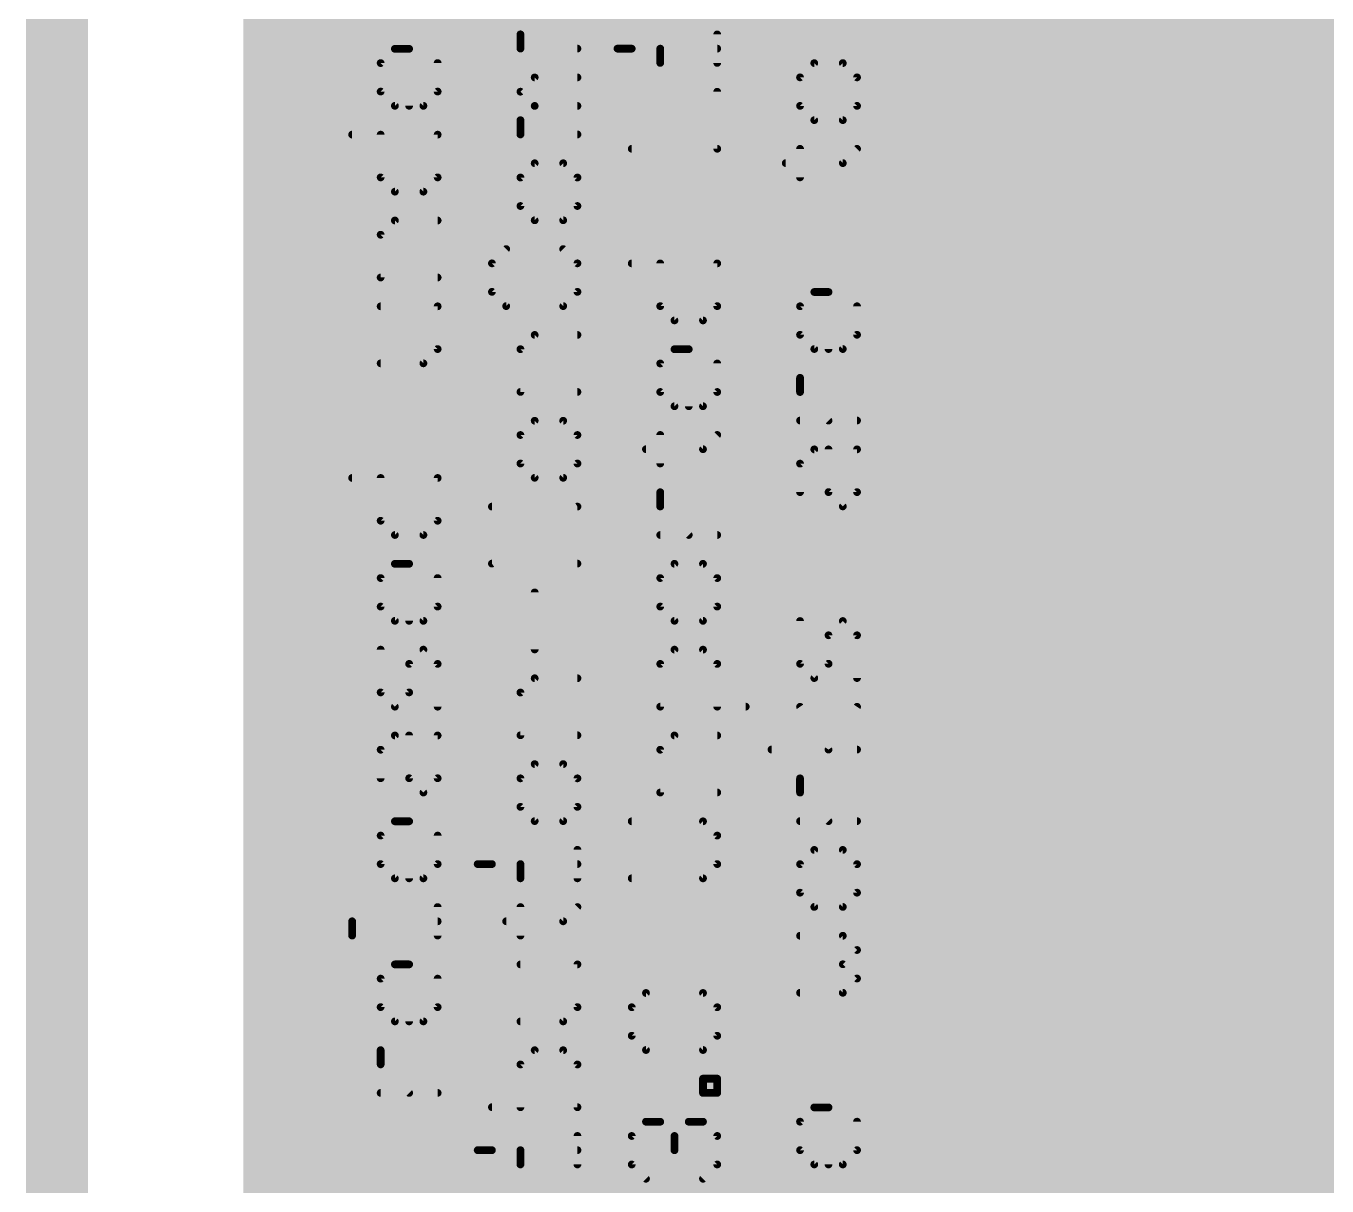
# Model space of a CAD drawing. Extents: x -0.2 to 42.2, y -0.3 to 59.1.
# Drawn here: x -0.2 to 8.31, y 41.81 to 49.39 of the extents above; entities that cross this region are included whole.
import ezdxf

# ---------------------------------------------------------------- set-up
doc = ezdxf.new("R2010")
doc.units = 0
for name, color, linetype in [('1', 22, 'CONTINUOUS'), ('16', 175, 'CONTINUOUS'), ('20', 7, 'CONTINUOUS'), ('21', 253, 'CONTINUOUS')]:
    doc.layers.add(name, color=color, linetype=linetype)

msp = doc.modelspace()

# ---------------------------------------------------------------- linework, layer by layer
at = {"layer": '1', "const_width": 0.4064}
for points in [[(1.4224, 1.4224), (1.4224, 56.5776)], [(1.4224, 49.5808), (16.4338, 49.5808)], [(1.4224, 49.1744), (16.4338, 49.1744)], [(1.4224, 48.768), (16.2283, 48.768)], [(1.4224, 48.3616), (15.8737, 48.3616)], [(1.4224, 47.9552), (15.7054, 47.9552)], [(1.4224, 47.5488), (15.6886, 47.5488)], [(1.4224, 47.1424), (15.7685, 47.1424)], [(1.4224, 46.736), (15.9743, 46.736)], [(1.4224, 46.3296), (16.4338, 46.3296)], [(1.4224, 45.9232), (16.4338, 45.9232)], [(1.4224, 45.5168), (16.0797, 45.5168)], [(1.4224, 45.1104), (15.6733, 45.1104)], [(1.4224, 44.704), (15.2669, 44.704)], [(1.4224, 44.2976), (14.8605, 44.2976)], [(1.4224, 43.8912), (14.4541, 43.8912)], [(1.4224, 43.4848), (14.0477, 43.4848)], [(1.4224, 43.0784), (13.6413, 43.0784)], [(1.4224, 42.672), (13.2349, 42.672)], [(1.4224, 42.2656), (12.8285, 42.2656)], [(1.4224, 41.8592), (12.4221, 41.8592)]]:
    msp.add_lwpolyline(points, dxfattribs=at)
at = {"layer": '1', "const_width": 0.2032}
for points in [[(1.4224, 49.6824, 1), (1.4224, 49.4792)], [(1.4224, 49.276, 1), (1.4224, 49.0728)], [(1.4224, 48.8696, 1), (1.4224, 48.6664)], [(1.4224, 48.4632, 1), (1.4224, 48.26)], [(1.4224, 48.0568, 1), (1.4224, 47.8536)], [(1.4224, 47.6504, 1), (1.4224, 47.4472)], [(1.4224, 47.244, 1), (1.4224, 47.0408)], [(1.4224, 46.8376, 1), (1.4224, 46.6344)], [(1.4224, 46.4312, 1), (1.4224, 46.228)], [(1.4224, 46.0248, 1), (1.4224, 45.8216)], [(1.4224, 45.6184, 1), (1.4224, 45.4152)], [(1.4224, 45.212, 1), (1.4224, 45.0088)], [(1.4224, 44.8056, 1), (1.4224, 44.6024)], [(1.4224, 44.3992, 1), (1.4224, 44.196)], [(1.4224, 43.9928, 1), (1.4224, 43.7896)], [(1.4224, 43.5864, 1), (1.4224, 43.3832)], [(1.4224, 43.18, 1), (1.4224, 42.9768)], [(1.4224, 42.7736, 1), (1.4224, 42.5704)], [(1.4224, 42.3672, 1), (1.4224, 42.164)], [(1.4224, 41.9608, 1), (1.4224, 41.7576)]]:
    msp.add_lwpolyline(points, format="xyb", dxfattribs=at)
at = {"layer": '16', "const_width": 0.4064}
for points in [[(1.4224, 1.4224), (1.4224, 56.5776)], [(1.4224, 49.5808), (40.5776, 49.5808)], [(1.4224, 49.1744), (40.5776, 49.1744)], [(1.4224, 48.768), (16.2283, 48.768)], [(1.4224, 48.3616), (15.8737, 48.3616)], [(1.4224, 47.9552), (15.7054, 47.9552)], [(1.4224, 47.5488), (15.6886, 47.5488)], [(1.4224, 47.1424), (15.7685, 47.1424)], [(1.4224, 46.736), (15.9743, 46.736)], [(1.4224, 46.3296), (16.4666, 46.3296)], [(1.4224, 45.9232), (40.5776, 45.9232)], [(1.4224, 45.5168), (40.5776, 45.5168)], [(1.4224, 45.1104), (40.5776, 45.1104)], [(1.4224, 44.704), (40.5776, 44.704)], [(1.4224, 44.2976), (40.5776, 44.2976)], [(1.4224, 43.8912), (40.5776, 43.8912)], [(1.4224, 43.4848), (40.5776, 43.4848)], [(1.4224, 43.0784), (40.5776, 43.0784)], [(1.4224, 42.672), (40.5776, 42.672)], [(1.4224, 42.2656), (40.5776, 42.2656)], [(1.4224, 41.8592), (40.5776, 41.8592)]]:
    msp.add_lwpolyline(points, dxfattribs=at)
at = {"layer": '16', "const_width": 0.2032}
for points in [[(1.4224, 49.6824, 1), (1.4224, 49.4792)], [(1.4224, 49.276, 1), (1.4224, 49.0728)], [(1.4224, 48.8696, 1), (1.4224, 48.6664)], [(1.4224, 48.4632, 1), (1.4224, 48.26)], [(1.4224, 48.0568, 1), (1.4224, 47.8536)], [(1.4224, 47.6504, 1), (1.4224, 47.4472)], [(1.4224, 47.244, 1), (1.4224, 47.0408)], [(1.4224, 46.8376, 1), (1.4224, 46.6344)], [(1.4224, 46.4312, 1), (1.4224, 46.228)], [(1.4224, 46.0248, 1), (1.4224, 45.8216)], [(1.4224, 45.6184, 1), (1.4224, 45.4152)], [(1.4224, 45.212, 1), (1.4224, 45.0088)], [(1.4224, 44.8056, 1), (1.4224, 44.6024)], [(1.4224, 44.3992, 1), (1.4224, 44.196)], [(1.4224, 43.9928, 1), (1.4224, 43.7896)], [(1.4224, 43.5864, 1), (1.4224, 43.3832)], [(1.4224, 43.18, 1), (1.4224, 42.9768)], [(1.4224, 42.7736, 1), (1.4224, 42.5704)], [(1.4224, 42.3672, 1), (1.4224, 42.164)], [(1.4224, 41.9608, 1), (1.4224, 41.7576)]]:
    msp.add_lwpolyline(points, format="xyb", dxfattribs=at)
at = {"layer": '20', "const_width": 0.4064}
msp.add_lwpolyline([(0, 0), (0, 58)], dxfattribs=at)
at = {"layer": '21', "const_width": 0.0508}
for points in [[(3.0308, 49.3365), (3.124, 49.4297)], [(3.0308, 49.2433), (3.0308, 49.3365)], [(4.318, 49.1497), (4.318, 49.3362)], [(2.1164, 49.1487), (2.2096, 49.2419)], [(2.2096, 49.2419), (2.3028, 49.2419)], [(2.3028, 49.2419), (2.3028, 48.8691)], [(3.4036, 49.2433), (3.0308, 49.2433)], [(3.6655, 49.243), (3.7587, 49.243)], [(3.9452, 49.1497), (3.9452, 49.243)], [(3.9452, 49.243), (4.318, 49.243)], [(2.1164, 48.9623), (2.1164, 49.1487)], [(2.4892, 49.1487), (2.4892, 48.9623)], [(4.9528, 49.1484), (4.8596, 49.0552)], [(5.1392, 49.1484), (4.9528, 49.1484)], [(5.2324, 49.0552), (5.1392, 49.1484)], [(3.0308, 48.9616), (3.124, 49.0548)], [(3.124, 49.0548), (3.4036, 49.0548)], [(4.8596, 49.0552), (4.8596, 48.8688)], [(5.2324, 48.8688), (5.2324, 49.0552)], [(2.2096, 48.8691), (2.1164, 48.9623)], [(2.4892, 48.9623), (2.396, 48.8691)], [(3.124, 48.8684), (3.0308, 48.9616)], [(4.318, 48.5884), (4.318, 48.9613)], [(2.396, 48.8691), (2.2096, 48.8691)], [(3.0308, 48.7752), (3.124, 48.8684)], [(3.124, 48.8684), (3.4036, 48.8684)], [(4.8596, 48.8688), (4.9528, 48.7755)], [(5.1392, 48.7755), (5.2324, 48.8688)], [(3.0308, 48.682), (3.0308, 48.7752)], [(4.9528, 48.7755), (5.1392, 48.7755)], [(1.9299, 48.6806), (2.4892, 48.6806)], [(2.1164, 48.401), (2.1164, 48.6806)], [(2.4892, 48.6806), (2.4892, 48.401)], [(3.4036, 48.682), (3.0308, 48.682)], [(3.7587, 48.5884), (4.318, 48.5884)], [(4.8596, 48.4013), (4.8596, 48.5878)], [(5.1392, 48.4945), (5.2324, 48.5878)], [(3.124, 48.4935), (3.0308, 48.4003)], [(3.3104, 48.4935), (3.124, 48.4935)], [(3.4036, 48.4003), (3.3104, 48.4935)], [(4.7663, 48.4945), (5.1392, 48.4945)], [(2.2096, 48.3078), (2.1164, 48.401)], [(2.4892, 48.401), (2.396, 48.3078)], [(3.0308, 48.4003), (3.0308, 48.2139)], [(3.4036, 48.2139), (3.4036, 48.4003)], [(2.396, 48.3078), (2.2096, 48.3078)], [(3.0308, 48.2139), (3.124, 48.1207)], [(3.3104, 48.1207), (3.4036, 48.2139)], [(2.1164, 48.0261), (2.2096, 48.1193)], [(2.2096, 48.1193), (2.4892, 48.1193)], [(3.124, 48.1207), (3.3104, 48.1207)], [(2.1164, 47.7465), (2.1164, 48.0261)], [(2.9375, 47.9322), (2.8443, 47.839)], [(3.4036, 47.839), (3.3104, 47.9322)], [(2.8443, 47.839), (2.8443, 47.6526)], [(3.4036, 47.6526), (3.4036, 47.839)], [(3.7587, 47.8387), (4.318, 47.8387)], [(3.9452, 47.559), (3.9452, 47.8387)], [(4.318, 47.8387), (4.318, 47.559)], [(2.4892, 47.7465), (2.1164, 47.7465)], [(2.8443, 47.6526), (2.9375, 47.5594)], [(3.3104, 47.5594), (3.4036, 47.6526)], [(4.8596, 47.5584), (4.9528, 47.6516)], [(4.9528, 47.6516), (5.046, 47.6516)], [(5.046, 47.6516), (5.046, 47.2787)], [(2.4892, 47.558), (2.1164, 47.558)], [(2.4892, 47.2784), (2.4892, 47.558)], [(2.9375, 47.5594), (3.3104, 47.5594)], [(4.0384, 47.4658), (3.9452, 47.559)], [(4.318, 47.559), (4.2248, 47.4658)], [(4.8596, 47.3719), (4.8596, 47.5584)], [(5.2324, 47.5584), (5.2324, 47.3719)], [(4.2248, 47.4658), (4.0384, 47.4658)], [(3.0308, 47.2777), (3.124, 47.3709)], [(3.124, 47.3709), (3.4036, 47.3709)], [(4.9528, 47.2787), (4.8596, 47.3719)], [(5.2324, 47.3719), (5.1392, 47.2787)], [(2.396, 47.1852), (2.4892, 47.2784)], [(3.0308, 46.9981), (3.0308, 47.2777)], [(3.9452, 47.1841), (4.0384, 47.2774)], [(4.0384, 47.2774), (4.1316, 47.2774)], [(4.1316, 47.2774), (4.1316, 46.9045)], [(5.1392, 47.2787), (4.9528, 47.2787)], [(2.1164, 47.1852), (2.396, 47.1852)], [(3.9452, 46.9977), (3.9452, 47.1841)], [(4.318, 47.1841), (4.318, 46.9977)], [(4.8596, 46.9974), (4.8596, 47.0906)], [(3.4036, 46.9981), (3.0308, 46.9981)], [(4.0384, 46.9045), (3.9452, 46.9977)], [(4.318, 46.9977), (4.2248, 46.9045)], [(5.046, 46.811), (4.8596, 46.9974)], [(4.2248, 46.9045), (4.0384, 46.9045)], [(3.124, 46.8096), (3.0308, 46.7164)], [(3.3104, 46.8096), (3.124, 46.8096)], [(3.4036, 46.7164), (3.3104, 46.8096)], [(5.2324, 46.811), (4.8596, 46.811)], [(3.0308, 46.7164), (3.0308, 46.53)], [(3.4036, 46.53), (3.4036, 46.7164)], [(3.9452, 46.5303), (3.9452, 46.7167)], [(4.2248, 46.6235), (4.318, 46.7167)], [(3.8519, 46.6235), (4.2248, 46.6235)], [(4.8596, 46.5293), (4.9528, 46.6225)], [(4.9528, 46.6225), (5.2324, 46.6225)], [(5.046, 46.3429), (5.046, 46.6225)], [(5.2324, 46.6225), (5.2324, 46.3429)], [(3.0308, 46.53), (3.124, 46.4367)], [(3.3104, 46.4367), (3.4036, 46.53)], [(4.8596, 46.3429), (4.8596, 46.5293)], [(3.124, 46.4367), (3.3104, 46.4367)], [(1.9299, 46.4354), (2.4892, 46.4354)], [(2.1164, 46.1558), (2.1164, 46.4354)], [(2.4892, 46.4354), (2.4892, 46.1558)], [(3.9452, 46.249), (3.9452, 46.3422)], [(5.1392, 46.2496), (5.046, 46.3429)], [(5.2324, 46.3429), (5.1392, 46.2496)], [(2.8443, 45.8754), (3.4036, 46.2483)], [(3.4036, 46.2483), (2.8443, 46.2483)], [(4.1316, 46.0625), (3.9452, 46.249)], [(2.2096, 46.0625), (2.1164, 46.1558)], [(2.4892, 46.1558), (2.396, 46.0625)], [(2.396, 46.0625), (2.2096, 46.0625)], [(4.318, 46.0625), (3.9452, 46.0625)], [(2.1164, 45.7809), (2.2096, 45.8741)], [(2.2096, 45.8741), (2.3028, 45.8741)], [(2.3028, 45.8741), (2.3028, 45.5012)], [(3.4036, 45.8754), (2.8443, 45.8754)], [(4.0384, 45.8741), (3.9452, 45.7809)], [(4.2248, 45.8741), (4.0384, 45.8741)], [(4.318, 45.7809), (4.2248, 45.8741)], [(2.1164, 45.5944), (2.1164, 45.7809)], [(2.4892, 45.7809), (2.4892, 45.5944)], [(3.9452, 45.7809), (3.9452, 45.5944)], [(4.318, 45.5944), (4.318, 45.7809)], [(3.124, 45.3141), (3.124, 45.687)], [(2.2096, 45.5012), (2.1164, 45.5944)], [(2.4892, 45.5944), (2.396, 45.5012)], [(3.9452, 45.5944), (4.0384, 45.5012)], [(4.2248, 45.5012), (4.318, 45.5944)], [(2.396, 45.5012), (2.2096, 45.5012)], [(4.0384, 45.5012), (4.2248, 45.5012)], [(4.8596, 45.2202), (4.8596, 45.4999)], [(5.1392, 45.4999), (5.046, 45.4067)], [(5.2324, 45.4067), (5.1392, 45.4999)], [(5.046, 45.4067), (5.046, 45.2202)], [(5.2324, 45.127), (5.2324, 45.4067)], [(2.1164, 45.0331), (2.1164, 45.3128)], [(2.396, 45.3128), (2.3028, 45.2196)], [(2.4892, 45.2196), (2.396, 45.3128)], [(3.9452, 45.2196), (4.0384, 45.3128)], [(4.0384, 45.3128), (4.2248, 45.3128)], [(4.2248, 45.3128), (4.318, 45.2196)], [(2.3028, 45.2196), (2.3028, 45.0331)], [(2.4892, 44.9399), (2.4892, 45.2196)], [(3.9452, 44.9399), (3.9452, 45.2196)], [(4.318, 45.2196), (4.318, 44.9399)], [(4.9528, 45.127), (4.8596, 45.2202)], [(5.046, 45.2202), (4.9528, 45.127)], [(3.0308, 45.0325), (3.124, 45.1257)], [(3.124, 45.1257), (3.4036, 45.1257)], [(2.2096, 44.9399), (2.1164, 45.0331)], [(2.3028, 45.0331), (2.2096, 44.9399)], [(3.0308, 44.7528), (3.0308, 45.0325)], [(4.5044, 44.9399), (3.9452, 44.9399)], [(5.046, 44.6593), (4.8596, 44.9389)], [(5.2324, 44.9389), (5.046, 44.6593)], [(2.1164, 44.6583), (2.2096, 44.7515)], [(2.2096, 44.7515), (2.4892, 44.7515)], [(2.3028, 44.4718), (2.3028, 44.7515)], [(2.4892, 44.7515), (2.4892, 44.4718)], [(3.4036, 44.7528), (3.0308, 44.7528)], [(3.9452, 44.6583), (4.0384, 44.7515)], [(4.0384, 44.7515), (4.318, 44.7515)], [(2.1164, 44.4718), (2.1164, 44.6583)], [(3.9452, 44.3786), (3.9452, 44.6583)], [(5.2324, 44.6593), (4.6731, 44.6593)], [(3.124, 44.5644), (3.0308, 44.4711)], [(3.3104, 44.5644), (3.124, 44.5644)], [(3.4036, 44.4711), (3.3104, 44.5644)], [(2.396, 44.3786), (2.3028, 44.4718)], [(2.4892, 44.4718), (2.396, 44.3786)], [(3.0308, 44.4711), (3.0308, 44.2847)], [(3.4036, 44.2847), (3.4036, 44.4711)], [(4.8596, 44.3779), (4.8596, 44.4711)], [(4.318, 44.3786), (3.9452, 44.3786)], [(5.046, 44.1915), (4.8596, 44.3779)], [(3.0308, 44.2847), (3.124, 44.1915)], [(3.3104, 44.1915), (3.4036, 44.2847)], [(2.1164, 44.0969), (2.2096, 44.1902)], [(2.2096, 44.1902), (2.3028, 44.1902)], [(2.3028, 44.1902), (2.3028, 43.8173)], [(3.124, 44.1915), (3.3104, 44.1915)], [(4.2248, 44.1902), (3.7587, 44.1902)], [(4.318, 44.0969), (4.2248, 44.1902)], [(5.2324, 44.1915), (4.8596, 44.1915)], [(2.1164, 43.9105), (2.1164, 44.0969)], [(2.4892, 44.0969), (2.4892, 43.9105)], [(4.318, 43.9105), (4.318, 44.0969)], [(3.4036, 43.8173), (3.4036, 44.0037)], [(4.9528, 44.0031), (4.8596, 43.9098)], [(5.1392, 44.0031), (4.9528, 44.0031)], [(5.2324, 43.9098), (5.1392, 44.0031)], [(2.2096, 43.8173), (2.1164, 43.9105)], [(2.4892, 43.9105), (2.396, 43.8173)], [(2.7511, 43.9105), (2.8443, 43.9105)], [(3.0308, 43.8173), (3.0308, 43.9105)], [(3.0308, 43.9105), (3.4036, 43.9105)], [(4.2248, 43.8173), (4.318, 43.9105)], [(4.8596, 43.9098), (4.8596, 43.7234)], [(5.2324, 43.7234), (5.2324, 43.9098)], [(2.396, 43.8173), (2.2096, 43.8173)], [(3.7587, 43.8173), (4.2248, 43.8173)], [(4.8596, 43.7234), (4.9528, 43.6302)], [(5.1392, 43.6302), (5.2324, 43.7234)], [(2.4892, 43.4431), (2.4892, 43.6295)], [(3.0308, 43.4431), (3.0308, 43.6295)], [(3.3104, 43.5363), (3.4036, 43.6295)], [(4.9528, 43.6302), (5.1392, 43.6302)], [(1.9299, 43.4431), (1.9299, 43.5363)], [(1.9299, 43.5363), (2.4892, 43.5363)], [(2.9375, 43.5363), (3.3104, 43.5363)], [(5.1392, 43.4417), (4.8596, 43.4417)], [(5.2324, 43.3485), (5.1392, 43.4417)], [(5.1392, 43.2553), (5.2324, 43.3485)], [(2.1164, 43.1614), (2.2096, 43.2546)], [(2.2096, 43.2546), (2.3028, 43.2546)], [(2.3028, 43.2546), (2.3028, 42.8818)], [(3.4036, 43.2546), (3.0308, 43.2546)], [(3.4036, 42.975), (3.4036, 43.2546)], [(5.2324, 43.1621), (5.1392, 43.2553)], [(2.1164, 42.975), (2.1164, 43.1614)], [(2.4892, 43.1614), (2.4892, 42.975)], [(5.1392, 43.0689), (5.2324, 43.1621)], [(3.7587, 42.9743), (3.8519, 43.0675)], [(3.8519, 43.0675), (4.2248, 43.0675)], [(4.2248, 42.6947), (3.8519, 43.0675)], [(4.2248, 43.0675), (4.318, 42.9743)], [(4.8596, 43.0689), (5.1392, 43.0689)], [(2.2096, 42.8818), (2.1164, 42.975)], [(2.4892, 42.975), (2.396, 42.8818)], [(3.3104, 42.8818), (3.4036, 42.975)], [(3.7587, 42.7879), (3.7587, 42.9743)], [(4.318, 42.9743), (4.318, 42.7879)], [(2.396, 42.8818), (2.2096, 42.8818)], [(3.0308, 42.8818), (3.3104, 42.8818)], [(3.8519, 42.6947), (3.7587, 42.7879)], [(4.318, 42.7879), (4.2248, 42.6947)], [(2.1164, 42.6005), (2.1164, 42.6937)], [(3.124, 42.6933), (3.0308, 42.6001)], [(3.3104, 42.6933), (3.124, 42.6933)], [(3.4036, 42.6001), (3.3104, 42.6933)], [(4.2248, 42.6947), (3.8519, 42.6947)], [(2.3028, 42.414), (2.1164, 42.6005)], [(3.0308, 42.6001), (3.0308, 42.3205)], [(3.4036, 42.3205), (3.4036, 42.6001)], [(4.2248, 42.414), (4.2248, 42.5072)], [(4.2248, 42.5072), (4.318, 42.5072)], [(4.318, 42.5072), (4.318, 42.414)], [(2.4892, 42.414), (2.1164, 42.414)], [(4.318, 42.414), (4.2248, 42.414)], [(2.8443, 42.3205), (3.4036, 42.3205)], [(4.8596, 42.2259), (4.9528, 42.3191)], [(4.9528, 42.3191), (5.046, 42.3191)], [(5.046, 42.3191), (5.046, 41.9463)], [(3.7587, 42.1324), (3.8519, 42.2256)], [(3.8519, 42.2256), (3.9452, 42.2256)], [(3.9452, 42.2256), (4.0384, 42.1324)], [(4.0384, 42.1324), (4.1316, 42.2256)], [(4.1316, 42.2256), (4.2248, 42.2256)], [(4.2248, 42.2256), (4.318, 42.1324)], [(4.8596, 42.0395), (4.8596, 42.2259)], [(5.2324, 42.2259), (5.2324, 42.0395)], [(3.4036, 41.9463), (3.4036, 42.1327)], [(3.7587, 41.9459), (3.7587, 42.1324)], [(4.0384, 42.1324), (4.0384, 42.0391)], [(4.318, 42.1324), (4.318, 41.9459)], [(2.7511, 42.0395), (2.8443, 42.0395)], [(3.0308, 41.9463), (3.0308, 42.0395)], [(3.0308, 42.0395), (3.4036, 42.0395)], [(4.9528, 41.9463), (4.8596, 42.0395)], [(5.2324, 42.0395), (5.1392, 41.9463)], [(3.8519, 41.8527), (3.7587, 41.9459)], [(4.318, 41.9459), (4.2248, 41.8527)], [(5.1392, 41.9463), (4.9528, 41.9463)]]:
    msp.add_lwpolyline(points, dxfattribs=at)
at = {"layer": '21', "const_width": 0.0254}
for points in [[(3.0435, 49.3365, 1), (3.0181, 49.3365)], [(3.0218, 49.3455, 1), (3.0397, 49.3275)], [(4.3307, 49.3362, 1), (4.3053, 49.3362)], [(2.2096, 49.2546, 1), (2.2096, 49.2292)], [(2.2185, 49.233, 1), (2.2006, 49.2509)], [(2.3155, 49.2419, 1), (2.2901, 49.2419)], [(2.3028, 49.2292, 1), (2.3028, 49.2546)], [(3.0308, 49.256, 1), (3.0308, 49.2306)], [(3.0181, 49.2433, 1), (3.0435, 49.2433)], [(3.4036, 49.2306, 1), (3.4036, 49.256)], [(3.6655, 49.2557, 1), (3.6655, 49.2303)], [(3.7587, 49.2303, 1), (3.7587, 49.2557)], [(3.9579, 49.243, 1), (3.9325, 49.243)], [(3.9452, 49.2557, 1), (3.9452, 49.2303)], [(4.318, 49.2303, 1), (4.318, 49.2557)], [(2.1291, 49.1487, 1), (2.1037, 49.1487)], [(2.1074, 49.1577, 1), (2.1253, 49.1397)], [(2.5019, 49.1487, 1), (2.4765, 49.1487)], [(3.9325, 49.1497, 1), (3.9579, 49.1497)], [(4.3053, 49.1497, 1), (4.3307, 49.1497)], [(4.9528, 49.1611, 1), (4.9528, 49.1357)], [(4.9617, 49.1394, 1), (4.9438, 49.1574)], [(5.1482, 49.1574, 1), (5.1302, 49.1394)], [(5.1392, 49.1357, 1), (5.1392, 49.1611)], [(3.124, 49.0675, 1), (3.124, 49.0421)], [(3.1329, 49.0459, 1), (3.115, 49.0638)], [(3.4036, 49.0421, 1), (3.4036, 49.0675)], [(4.8723, 49.0552, 1), (4.8469, 49.0552)], [(4.8506, 49.0642, 1), (4.8685, 49.0462)], [(5.2451, 49.0552, 1), (5.2197, 49.0552)], [(5.2234, 49.0462, 1), (5.2414, 49.0642)], [(2.1253, 48.9713, 1), (2.1074, 48.9533)], [(2.1037, 48.9623, 1), (2.1291, 48.9623)], [(2.4765, 48.9623, 1), (2.5019, 48.9623)], [(2.4982, 48.9533, 1), (2.4802, 48.9713)], [(3.0397, 48.9706, 1), (3.0218, 48.9526)], [(3.0218, 48.9706, 1), (3.0397, 48.9526)], [(4.3307, 48.9613, 1), (4.3053, 48.9613)], [(2.2096, 48.8818, 1), (2.2096, 48.8564)], [(2.2006, 48.8601, 1), (2.2185, 48.8781)], [(2.2901, 48.8691, 1), (2.3155, 48.8691)], [(2.387, 48.8781, 1), (2.405, 48.8601)], [(2.396, 48.8564, 1), (2.396, 48.8818)], [(3.124, 48.8811, 1), (3.124, 48.8557)], [(3.1329, 48.8594, 1), (3.115, 48.8774)], [(3.115, 48.8594, 1), (3.1329, 48.8774)], [(3.4036, 48.8557, 1), (3.4036, 48.8811)], [(4.8685, 48.8777, 1), (4.8506, 48.8598)], [(4.8469, 48.8688, 1), (4.8723, 48.8688)], [(5.2197, 48.8688, 1), (5.2451, 48.8688)], [(5.2414, 48.8598, 1), (5.2234, 48.8777)], [(3.0435, 48.7752, 1), (3.0181, 48.7752)], [(3.0218, 48.7842, 1), (3.0397, 48.7662)], [(4.9528, 48.7882, 1), (4.9528, 48.7628)], [(4.9438, 48.7666, 1), (4.9617, 48.7845)], [(5.1302, 48.7845, 1), (5.1482, 48.7666)], [(5.1392, 48.7628, 1), (5.1392, 48.7882)], [(1.9299, 48.6933, 1), (1.9299, 48.6679)], [(2.1291, 48.6806, 1), (2.1037, 48.6806)], [(2.5019, 48.6806, 1), (2.4765, 48.6806)], [(2.4892, 48.6679, 1), (2.4892, 48.6933)], [(3.0308, 48.6947, 1), (3.0308, 48.6693)], [(3.0181, 48.682, 1), (3.0435, 48.682)], [(3.4036, 48.6693, 1), (3.4036, 48.6947)], [(3.7587, 48.6011, 1), (3.7587, 48.5757)], [(4.3053, 48.5884, 1), (4.3307, 48.5884)], [(4.318, 48.5757, 1), (4.318, 48.6011)], [(4.8723, 48.5878, 1), (4.8469, 48.5878)], [(5.2414, 48.5788, 1), (5.2234, 48.5967)], [(3.124, 48.5062, 1), (3.124, 48.4808)], [(3.1329, 48.4845, 1), (3.115, 48.5025)], [(3.3194, 48.5025, 1), (3.3014, 48.4845)], [(3.3104, 48.4808, 1), (3.3104, 48.5062)], [(4.7663, 48.5072, 1), (4.7663, 48.4818)], [(5.1302, 48.5035, 1), (5.1482, 48.4856)], [(5.1392, 48.4818, 1), (5.1392, 48.5072)], [(2.1253, 48.41, 1), (2.1074, 48.392)], [(2.4982, 48.392, 1), (2.4802, 48.41)], [(3.0435, 48.4003, 1), (3.0181, 48.4003)], [(3.0218, 48.4093, 1), (3.0397, 48.3913)], [(3.4163, 48.4003, 1), (3.3909, 48.4003)], [(3.3946, 48.3913, 1), (3.4126, 48.4093)], [(2.1037, 48.401, 1), (2.1291, 48.401)], [(2.4765, 48.401, 1), (2.5019, 48.401)], [(4.8469, 48.4013, 1), (4.8723, 48.4013)], [(2.2096, 48.3205, 1), (2.2096, 48.2951)], [(2.2006, 48.2988, 1), (2.2185, 48.3168)], [(2.387, 48.3168, 1), (2.405, 48.2988)], [(2.396, 48.2951, 1), (2.396, 48.3205)], [(3.0397, 48.2229, 1), (3.0218, 48.2049)], [(3.0181, 48.2139, 1), (3.0435, 48.2139)], [(3.3909, 48.2139, 1), (3.4163, 48.2139)], [(3.4126, 48.2049, 1), (3.3946, 48.2229)], [(2.2096, 48.132, 1), (2.2096, 48.1066)], [(2.2185, 48.1103, 1), (2.2006, 48.1283)], [(2.4892, 48.1066, 1), (2.4892, 48.132)], [(3.124, 48.1334, 1), (3.124, 48.108)], [(3.115, 48.1117, 1), (3.1329, 48.1297)], [(3.3014, 48.1297, 1), (3.3194, 48.1117)], [(3.3104, 48.108, 1), (3.3104, 48.1334)], [(2.1291, 48.0261, 1), (2.1037, 48.0261)], [(2.1074, 48.0351, 1), (2.1253, 48.0171)], [(2.9465, 47.9232, 1), (2.9286, 47.9412)], [(3.3194, 47.9412, 1), (3.3014, 47.9232)], [(2.857, 47.839, 1), (2.8316, 47.839)], [(2.8353, 47.848, 1), (2.8533, 47.83)], [(3.4163, 47.839, 1), (3.3909, 47.839)], [(3.3946, 47.83, 1), (3.4126, 47.848)], [(3.7587, 47.8514, 1), (3.7587, 47.826)], [(3.9579, 47.8387, 1), (3.9325, 47.8387)], [(4.3307, 47.8387, 1), (4.3053, 47.8387)], [(4.318, 47.826, 1), (4.318, 47.8514)], [(2.1164, 47.7592, 1), (2.1164, 47.7338)], [(2.1037, 47.7465, 1), (2.1291, 47.7465)], [(2.4892, 47.7338, 1), (2.4892, 47.7592)], [(2.8533, 47.6616, 1), (2.8353, 47.6436)], [(2.8316, 47.6526, 1), (2.857, 47.6526)], [(3.3909, 47.6526, 1), (3.4163, 47.6526)], [(3.4126, 47.6436, 1), (3.3946, 47.6616)], [(4.9528, 47.6643, 1), (4.9528, 47.6389)], [(4.9617, 47.6426, 1), (4.9438, 47.6605)], [(5.0587, 47.6516, 1), (5.0333, 47.6516)], [(5.046, 47.6389, 1), (5.046, 47.6643)], [(2.1164, 47.5707, 1), (2.1164, 47.5453)], [(2.5019, 47.558, 1), (2.4765, 47.558)], [(2.4892, 47.5453, 1), (2.4892, 47.5707)], [(2.9375, 47.5721, 1), (2.9375, 47.5467)], [(2.9286, 47.5504, 1), (2.9465, 47.5683)], [(3.3014, 47.5683, 1), (3.3194, 47.5504)], [(3.3104, 47.5467, 1), (3.3104, 47.5721)], [(3.9541, 47.568, 1), (3.9362, 47.55)], [(3.9325, 47.559, 1), (3.9579, 47.559)], [(4.3053, 47.559, 1), (4.3307, 47.559)], [(4.327, 47.55, 1), (4.309, 47.568)], [(4.8723, 47.5584, 1), (4.8469, 47.5584)], [(4.8506, 47.5673, 1), (4.8685, 47.5494)], [(5.2451, 47.5584, 1), (5.2197, 47.5584)], [(4.0384, 47.4785, 1), (4.0384, 47.4531)], [(4.0294, 47.4568, 1), (4.0473, 47.4748)], [(4.2158, 47.4748, 1), (4.2338, 47.4568)], [(4.2248, 47.4531, 1), (4.2248, 47.4785)], [(3.124, 47.3836, 1), (3.124, 47.3582)], [(3.1329, 47.3619, 1), (3.115, 47.3799)], [(3.4036, 47.3582, 1), (3.4036, 47.3836)], [(4.8685, 47.3809, 1), (4.8506, 47.3629)], [(4.8469, 47.3719, 1), (4.8723, 47.3719)], [(5.2197, 47.3719, 1), (5.2451, 47.3719)], [(5.2414, 47.3629, 1), (5.2234, 47.3809)], [(2.4765, 47.2784, 1), (2.5019, 47.2784)], [(2.4982, 47.2694, 1), (2.4802, 47.2874)], [(3.0435, 47.2777, 1), (3.0181, 47.2777)], [(3.0218, 47.2867, 1), (3.0397, 47.2687)], [(4.0384, 47.2901, 1), (4.0384, 47.2647)], [(4.0473, 47.2684, 1), (4.0294, 47.2863)], [(4.1443, 47.2774, 1), (4.1189, 47.2774)], [(4.1316, 47.2647, 1), (4.1316, 47.2901)], [(4.9528, 47.2914, 1), (4.9528, 47.266)], [(4.9438, 47.2697, 1), (4.9617, 47.2877)], [(5.0333, 47.2787, 1), (5.0587, 47.2787)], [(5.1302, 47.2877, 1), (5.1482, 47.2697)], [(5.1392, 47.266, 1), (5.1392, 47.2914)], [(2.1164, 47.1979, 1), (2.1164, 47.1725)], [(2.387, 47.1941, 1), (2.405, 47.1762)], [(2.396, 47.1725, 1), (2.396, 47.1979)], [(3.9579, 47.1841, 1), (3.9325, 47.1841)], [(3.9362, 47.1931, 1), (3.9541, 47.1752)], [(4.3307, 47.1841, 1), (4.3053, 47.1841)], [(4.8723, 47.0906, 1), (4.8469, 47.0906)], [(3.0308, 47.0108, 1), (3.0308, 46.9854)], [(3.0181, 46.9981, 1), (3.0435, 46.9981)], [(3.4036, 46.9854, 1), (3.4036, 47.0108)], [(3.9541, 47.0067, 1), (3.9362, 46.9887)], [(3.9325, 46.9977, 1), (3.9579, 46.9977)], [(4.3053, 46.9977, 1), (4.3307, 46.9977)], [(4.327, 46.9887, 1), (4.309, 47.0067)], [(4.8685, 47.0064, 1), (4.8506, 46.9884)], [(4.8469, 46.9974, 1), (4.8723, 46.9974)], [(4.0384, 46.9172, 1), (4.0384, 46.8918)], [(4.0294, 46.8955, 1), (4.0473, 46.9135)], [(4.1189, 46.9045, 1), (4.1443, 46.9045)], [(4.2158, 46.9135, 1), (4.2338, 46.8955)], [(4.2248, 46.8918, 1), (4.2248, 46.9172)], [(3.124, 46.8223, 1), (3.124, 46.7969)], [(3.1329, 46.8006, 1), (3.115, 46.8186)], [(3.3194, 46.8186, 1), (3.3014, 46.8006)], [(3.3104, 46.7969, 1), (3.3104, 46.8223)], [(4.8596, 46.8237, 1), (4.8596, 46.7983)], [(5.037, 46.802, 1), (5.055, 46.8199)], [(5.2324, 46.7983, 1), (5.2324, 46.8237)], [(3.0435, 46.7164, 1), (3.0181, 46.7164)], [(3.0218, 46.7254, 1), (3.0397, 46.7074)], [(3.4163, 46.7164, 1), (3.3909, 46.7164)], [(3.3946, 46.7074, 1), (3.4126, 46.7254)], [(3.9579, 46.7167, 1), (3.9325, 46.7167)], [(4.327, 46.7077, 1), (4.309, 46.7257)], [(3.8519, 46.6362, 1), (3.8519, 46.6108)], [(4.2158, 46.6325, 1), (4.2338, 46.6145)], [(4.2248, 46.6108, 1), (4.2248, 46.6362)], [(4.9528, 46.6352, 1), (4.9528, 46.6098)], [(4.9617, 46.6135, 1), (4.9438, 46.6315)], [(5.0587, 46.6225, 1), (5.0333, 46.6225)], [(5.2451, 46.6225, 1), (5.2197, 46.6225)], [(5.2324, 46.6098, 1), (5.2324, 46.6352)], [(3.0397, 46.5389, 1), (3.0218, 46.521)], [(3.4126, 46.521, 1), (3.3946, 46.5389)], [(4.8723, 46.5293, 1), (4.8469, 46.5293)], [(4.8506, 46.5383, 1), (4.8685, 46.5203)], [(3.0181, 46.53, 1), (3.0435, 46.53)], [(3.124, 46.4494, 1), (3.124, 46.424)], [(3.3104, 46.424, 1), (3.3104, 46.4494)], [(3.3909, 46.53, 1), (3.4163, 46.53)], [(3.9325, 46.5303, 1), (3.9579, 46.5303)], [(1.9299, 46.4481, 1), (1.9299, 46.4227)], [(2.1291, 46.4354, 1), (2.1037, 46.4354)], [(2.5019, 46.4354, 1), (2.4765, 46.4354)], [(2.4892, 46.4227, 1), (2.4892, 46.4481)], [(3.115, 46.4278, 1), (3.1329, 46.4457)], [(3.3014, 46.4457, 1), (3.3194, 46.4278)], [(3.9579, 46.3422, 1), (3.9325, 46.3422)], [(4.8469, 46.3429, 1), (4.8723, 46.3429)], [(5.055, 46.3518, 1), (5.037, 46.3339)], [(5.0333, 46.3429, 1), (5.0587, 46.3429)], [(5.2197, 46.3429, 1), (5.2451, 46.3429)], [(5.2414, 46.3339, 1), (5.2234, 46.3518)], [(2.8443, 46.261, 1), (2.8443, 46.2356)], [(3.4106, 46.2377, 1), (3.3966, 46.2589)], [(3.4036, 46.2356, 1), (3.4036, 46.261)], [(3.9541, 46.2579, 1), (3.9362, 46.24)], [(3.9325, 46.249, 1), (3.9579, 46.249)], [(5.1302, 46.2586, 1), (5.1482, 46.2407)], [(5.1302, 46.2407, 1), (5.1482, 46.2586)], [(2.1253, 46.1647, 1), (2.1074, 46.1468)], [(2.1037, 46.1558, 1), (2.1291, 46.1558)], [(2.4765, 46.1558, 1), (2.5019, 46.1558)], [(2.4982, 46.1468, 1), (2.4802, 46.1647)], [(2.2096, 46.0752, 1), (2.2096, 46.0498)], [(2.2006, 46.0536, 1), (2.2185, 46.0715)], [(2.387, 46.0715, 1), (2.405, 46.0536)], [(2.396, 46.0498, 1), (2.396, 46.0752)], [(3.9452, 46.0752, 1), (3.9452, 46.0498)], [(4.1226, 46.0536, 1), (4.1406, 46.0715)], [(4.318, 46.0498, 1), (4.318, 46.0752)], [(2.2096, 45.8868, 1), (2.2096, 45.8614)], [(2.2185, 45.8651, 1), (2.2006, 45.8831)], [(2.3155, 45.8741, 1), (2.2901, 45.8741)], [(2.3028, 45.8614, 1), (2.3028, 45.8868)], [(2.8443, 45.8881, 1), (2.8443, 45.8627)], [(2.8373, 45.886, 1), (2.8514, 45.8649)], [(3.4036, 45.8627, 1), (3.4036, 45.8881)], [(4.0384, 45.8868, 1), (4.0384, 45.8614)], [(4.0473, 45.8651, 1), (4.0294, 45.8831)], [(4.2338, 45.8831, 1), (4.2158, 45.8651)], [(4.2248, 45.8614, 1), (4.2248, 45.8868)], [(2.1291, 45.7809, 1), (2.1037, 45.7809)], [(2.1074, 45.7899, 1), (2.1253, 45.7719)], [(2.5019, 45.7809, 1), (2.4765, 45.7809)], [(3.9579, 45.7809, 1), (3.9325, 45.7809)], [(3.9362, 45.7898, 1), (3.9541, 45.7719)], [(4.3307, 45.7809, 1), (4.3053, 45.7809)], [(4.309, 45.7719, 1), (4.327, 45.7898)], [(3.1367, 45.687, 1), (3.1113, 45.687)], [(2.1253, 45.6034, 1), (2.1074, 45.5855)], [(2.4982, 45.5855, 1), (2.4802, 45.6034)], [(3.9541, 45.6034, 1), (3.9362, 45.5855)], [(4.327, 45.5855, 1), (4.309, 45.6034)], [(2.1037, 45.5944, 1), (2.1291, 45.5944)], [(2.2096, 45.5139, 1), (2.2096, 45.4885)], [(2.396, 45.4885, 1), (2.396, 45.5139)], [(2.4765, 45.5944, 1), (2.5019, 45.5944)], [(3.9325, 45.5944, 1), (3.9579, 45.5944)], [(4.0384, 45.5139, 1), (4.0384, 45.4885)], [(4.2248, 45.4885, 1), (4.2248, 45.5139)], [(4.3053, 45.5944, 1), (4.3307, 45.5944)], [(2.2006, 45.4923, 1), (2.2185, 45.5102)], [(2.2901, 45.5012, 1), (2.3155, 45.5012)], [(2.387, 45.5102, 1), (2.405, 45.4923)], [(4.0294, 45.4923, 1), (4.0473, 45.5102)], [(4.2158, 45.5102, 1), (4.2338, 45.4923)], [(4.8723, 45.4999, 1), (4.8469, 45.4999)], [(5.1482, 45.5089, 1), (5.1302, 45.4909)], [(5.1482, 45.4909, 1), (5.1302, 45.5089)], [(5.0587, 45.4067, 1), (5.0333, 45.4067)], [(5.037, 45.4156, 1), (5.055, 45.3977)], [(5.2451, 45.4067, 1), (5.2197, 45.4067)], [(5.2234, 45.3977, 1), (5.2414, 45.4156)], [(2.1291, 45.3128, 1), (2.1037, 45.3128)], [(2.405, 45.3218, 1), (2.387, 45.3038)], [(2.405, 45.3038, 1), (2.387, 45.3218)], [(3.1113, 45.3141, 1), (3.1367, 45.3141)], [(4.0384, 45.3255, 1), (4.0384, 45.3001)], [(4.0473, 45.3038, 1), (4.0294, 45.3218)], [(4.2338, 45.3218, 1), (4.2158, 45.3038)], [(4.2248, 45.3001, 1), (4.2248, 45.3255)], [(2.3155, 45.2196, 1), (2.2901, 45.2196)], [(2.2938, 45.2285, 1), (2.3118, 45.2106)], [(2.5019, 45.2196, 1), (2.4765, 45.2196)], [(2.4802, 45.2106, 1), (2.4982, 45.2285)], [(3.9579, 45.2196, 1), (3.9325, 45.2196)], [(3.9362, 45.2285, 1), (3.9541, 45.2106)], [(4.3307, 45.2196, 1), (4.3053, 45.2196)], [(4.309, 45.2106, 1), (4.327, 45.2285)], [(4.8685, 45.2292, 1), (4.8506, 45.2113)], [(4.8469, 45.2202, 1), (4.8723, 45.2202)], [(5.0333, 45.2202, 1), (5.0587, 45.2202)], [(5.055, 45.2113, 1), (5.037, 45.2292)], [(3.124, 45.1384, 1), (3.124, 45.113)], [(3.1329, 45.1167, 1), (3.115, 45.1346)], [(3.4036, 45.113, 1), (3.4036, 45.1384)], [(4.9438, 45.136, 1), (4.9617, 45.118)], [(4.9438, 45.118, 1), (4.9617, 45.136)], [(5.2197, 45.127, 1), (5.2451, 45.127)], [(2.1253, 45.0421, 1), (2.1074, 45.0242)], [(2.1037, 45.0331, 1), (2.1291, 45.0331)], [(2.2901, 45.0331, 1), (2.3155, 45.0331)], [(2.3118, 45.0242, 1), (2.2938, 45.0421)], [(3.0435, 45.0325, 1), (3.0181, 45.0325)], [(3.0218, 45.0414, 1), (3.0397, 45.0235)], [(2.2006, 44.9489, 1), (2.2185, 44.9309)], [(2.2006, 44.9309, 1), (2.2185, 44.9489)], [(2.4765, 44.9399, 1), (2.5019, 44.9399)], [(3.9452, 44.9526, 1), (3.9452, 44.9272)], [(3.9325, 44.9399, 1), (3.9579, 44.9399)], [(4.3053, 44.9399, 1), (4.3307, 44.9399)], [(4.5044, 44.9272, 1), (4.5044, 44.9526)], [(4.8701, 44.946, 1), (4.849, 44.9319)], [(5.243, 44.9319, 1), (5.2218, 44.946)], [(2.2096, 44.7642, 1), (2.2096, 44.7388)], [(2.2185, 44.7425, 1), (2.2006, 44.7604)], [(2.3155, 44.7515, 1), (2.2901, 44.7515)], [(2.5019, 44.7515, 1), (2.4765, 44.7515)], [(2.4892, 44.7388, 1), (2.4892, 44.7642)], [(3.0308, 44.7655, 1), (3.0308, 44.7401)], [(3.0181, 44.7528, 1), (3.0435, 44.7528)], [(3.4036, 44.7401, 1), (3.4036, 44.7655)], [(4.0384, 44.7642, 1), (4.0384, 44.7388)], [(4.0473, 44.7425, 1), (4.0294, 44.7604)], [(4.318, 44.7388, 1), (4.318, 44.7642)], [(2.1291, 44.6583, 1), (2.1037, 44.6583)], [(2.1074, 44.6672, 1), (2.1253, 44.6493)], [(3.9579, 44.6583, 1), (3.9325, 44.6583)], [(3.9362, 44.6672, 1), (3.9541, 44.6493)], [(4.6731, 44.672, 1), (4.6731, 44.6466)], [(5.0354, 44.6663, 1), (5.0565, 44.6522)], [(5.0354, 44.6522, 1), (5.0565, 44.6663)], [(5.2324, 44.6466, 1), (5.2324, 44.672)], [(3.124, 44.5771, 1), (3.124, 44.5517)], [(3.1329, 44.5554, 1), (3.115, 44.5733)], [(3.3194, 44.5733, 1), (3.3014, 44.5554)], [(3.3104, 44.5517, 1), (3.3104, 44.5771)], [(2.1037, 44.4718, 1), (2.1291, 44.4718)], [(2.3118, 44.4808, 1), (2.2938, 44.4628)], [(2.2901, 44.4718, 1), (2.3155, 44.4718)], [(2.4765, 44.4718, 1), (2.5019, 44.4718)], [(2.4982, 44.4628, 1), (2.4802, 44.4808)], [(3.0435, 44.4711, 1), (3.0181, 44.4711)], [(3.0218, 44.4801, 1), (3.0397, 44.4622)], [(3.4163, 44.4711, 1), (3.3909, 44.4711)], [(3.3946, 44.4622, 1), (3.4126, 44.4801)], [(4.8723, 44.4711, 1), (4.8469, 44.4711)], [(2.387, 44.3876, 1), (2.405, 44.3696)], [(2.387, 44.3696, 1), (2.405, 44.3876)], [(3.9452, 44.3913, 1), (3.9452, 44.3659)], [(3.9325, 44.3786, 1), (3.9579, 44.3786)], [(4.318, 44.3659, 1), (4.318, 44.3913)], [(4.8685, 44.3869, 1), (4.8506, 44.369)], [(4.8469, 44.3779, 1), (4.8723, 44.3779)], [(3.0397, 44.2937, 1), (3.0218, 44.2757)], [(3.0181, 44.2847, 1), (3.0435, 44.2847)], [(3.3909, 44.2847, 1), (3.4163, 44.2847)], [(3.4126, 44.2757, 1), (3.3946, 44.2937)], [(2.2096, 44.2029, 1), (2.2096, 44.1775)], [(2.2185, 44.1812, 1), (2.2006, 44.1991)], [(2.3155, 44.1902, 1), (2.2901, 44.1902)], [(2.3028, 44.1775, 1), (2.3028, 44.2029)], [(3.124, 44.2042, 1), (3.124, 44.1788)], [(3.115, 44.1825, 1), (3.1329, 44.2005)], [(3.3014, 44.2005, 1), (3.3194, 44.1825)], [(3.3104, 44.1788, 1), (3.3104, 44.2042)], [(3.7587, 44.2029, 1), (3.7587, 44.1775)], [(4.2338, 44.1991, 1), (4.2158, 44.1812)], [(4.2248, 44.1775, 1), (4.2248, 44.2029)], [(4.8596, 44.2042, 1), (4.8596, 44.1788)], [(5.037, 44.1825, 1), (5.055, 44.2005)], [(5.2324, 44.1788, 1), (5.2324, 44.2042)], [(2.1291, 44.0969, 1), (2.1037, 44.0969)], [(2.1074, 44.1059, 1), (2.1253, 44.088)], [(2.5019, 44.0969, 1), (2.4765, 44.0969)], [(4.3307, 44.0969, 1), (4.3053, 44.0969)], [(4.309, 44.088, 1), (4.327, 44.1059)], [(3.4163, 44.0037, 1), (3.3909, 44.0037)], [(4.9528, 44.0158, 1), (4.9528, 43.9903)], [(4.9617, 43.9941, 1), (4.9438, 44.012)], [(5.1482, 44.012, 1), (5.1302, 43.9941)], [(5.1392, 43.9903, 1), (5.1392, 44.0158)], [(2.1253, 43.9195, 1), (2.1074, 43.9015)], [(2.1037, 43.9105, 1), (2.1291, 43.9105)], [(2.4765, 43.9105, 1), (2.5019, 43.9105)], [(2.4982, 43.9015, 1), (2.4802, 43.9195)], [(2.7511, 43.9232, 1), (2.7511, 43.8978)], [(2.8443, 43.8978, 1), (2.8443, 43.9232)], [(3.0435, 43.9105, 1), (3.0181, 43.9105)], [(3.0308, 43.9232, 1), (3.0308, 43.8978)], [(3.4036, 43.8978, 1), (3.4036, 43.9232)], [(4.3053, 43.9105, 1), (4.3307, 43.9105)], [(4.327, 43.9015, 1), (4.309, 43.9195)], [(4.8723, 43.9098, 1), (4.8469, 43.9098)], [(4.8506, 43.9188, 1), (4.8685, 43.9009)], [(5.2451, 43.9098, 1), (5.2197, 43.9098)], [(5.2234, 43.9009, 1), (5.2414, 43.9188)], [(2.2096, 43.83, 1), (2.2096, 43.8046)], [(2.2006, 43.8083, 1), (2.2185, 43.8263)], [(2.2901, 43.8173, 1), (2.3155, 43.8173)], [(2.387, 43.8263, 1), (2.405, 43.8083)], [(2.396, 43.8046, 1), (2.396, 43.83)], [(3.0181, 43.8173, 1), (3.0435, 43.8173)], [(3.3909, 43.8173, 1), (3.4163, 43.8173)], [(3.7587, 43.83, 1), (3.7587, 43.8046)], [(4.2158, 43.8263, 1), (4.2338, 43.8083)], [(4.2248, 43.8046, 1), (4.2248, 43.83)], [(4.8685, 43.7324, 1), (4.8506, 43.7144)], [(5.2414, 43.7144, 1), (5.2234, 43.7324)], [(2.5019, 43.6295, 1), (2.4765, 43.6295)], [(3.0435, 43.6295, 1), (3.0181, 43.6295)], [(3.4126, 43.6205, 1), (3.3946, 43.6385)], [(4.8469, 43.7234, 1), (4.8723, 43.7234)], [(4.9528, 43.6429, 1), (4.9528, 43.6175)], [(5.1392, 43.6175, 1), (5.1392, 43.6429)], [(5.2197, 43.7234, 1), (5.2451, 43.7234)], [(4.9438, 43.6212, 1), (4.9617, 43.6392)], [(5.1302, 43.6392, 1), (5.1482, 43.6212)], [(1.9426, 43.5363, 1), (1.9172, 43.5363)], [(1.9299, 43.549, 1), (1.9299, 43.5236)], [(2.4892, 43.5236, 1), (2.4892, 43.549)], [(2.9375, 43.549, 1), (2.9375, 43.5236)], [(3.3014, 43.5453, 1), (3.3194, 43.5273)], [(3.3104, 43.5236, 1), (3.3104, 43.549)], [(1.9172, 43.4431, 1), (1.9426, 43.4431)], [(2.4765, 43.4431, 1), (2.5019, 43.4431)], [(3.0181, 43.4431, 1), (3.0435, 43.4431)], [(4.8596, 43.4544, 1), (4.8596, 43.429)], [(5.1482, 43.4507, 1), (5.1302, 43.4328)], [(5.1392, 43.429, 1), (5.1392, 43.4544)], [(5.2414, 43.3395, 1), (5.2234, 43.3575)], [(5.2234, 43.3395, 1), (5.2414, 43.3575)], [(2.2096, 43.2673, 1), (2.2096, 43.2419)], [(2.2185, 43.2457, 1), (2.2006, 43.2636)], [(2.3155, 43.2546, 1), (2.2901, 43.2546)], [(2.3028, 43.2419, 1), (2.3028, 43.2673)], [(3.0308, 43.2673, 1), (3.0308, 43.2419)], [(3.4163, 43.2546, 1), (3.3909, 43.2546)], [(3.4036, 43.2419, 1), (3.4036, 43.2673)], [(5.1482, 43.2643, 1), (5.1302, 43.2463)], [(5.1302, 43.2643, 1), (5.1482, 43.2463)], [(2.1291, 43.1614, 1), (2.1037, 43.1614)], [(2.1074, 43.1704, 1), (2.1253, 43.1524)], [(2.5019, 43.1614, 1), (2.4765, 43.1614)], [(5.2414, 43.1531, 1), (5.2234, 43.1711)], [(5.2234, 43.1531, 1), (5.2414, 43.1711)], [(3.8519, 43.0802, 1), (3.8519, 43.0548)], [(3.8609, 43.0765, 1), (3.843, 43.0586)], [(3.8609, 43.0586, 1), (3.843, 43.0765)], [(4.2338, 43.0765, 1), (4.2158, 43.0586)], [(4.2248, 43.0548, 1), (4.2248, 43.0802)], [(4.8596, 43.0816, 1), (4.8596, 43.0562)], [(5.1302, 43.0779, 1), (5.1482, 43.0599)], [(5.1392, 43.0562, 1), (5.1392, 43.0816)], [(2.1253, 42.984, 1), (2.1074, 42.966)], [(2.1037, 42.975, 1), (2.1291, 42.975)], [(2.4765, 42.975, 1), (2.5019, 42.975)], [(2.4982, 42.966, 1), (2.4802, 42.984)], [(3.3909, 42.975, 1), (3.4163, 42.975)], [(3.4126, 42.966, 1), (3.3946, 42.984)], [(3.7714, 42.9743, 1), (3.746, 42.9743)], [(3.7497, 42.9833, 1), (3.7677, 42.9653)], [(4.3307, 42.9743, 1), (4.3053, 42.9743)], [(4.309, 42.9653, 1), (4.327, 42.9833)], [(2.2096, 42.8945, 1), (2.2096, 42.8691)], [(2.2006, 42.8728, 1), (2.2185, 42.8908)], [(2.2901, 42.8818, 1), (2.3155, 42.8818)], [(2.387, 42.8908, 1), (2.405, 42.8728)], [(2.396, 42.8691, 1), (2.396, 42.8945)], [(3.0308, 42.8945, 1), (3.0308, 42.8691)], [(3.3014, 42.8908, 1), (3.3194, 42.8728)], [(3.3104, 42.8691, 1), (3.3104, 42.8945)], [(3.7677, 42.7969, 1), (3.7497, 42.7789)], [(4.327, 42.7789, 1), (4.309, 42.7969)], [(2.1291, 42.6937, 1), (2.1037, 42.6937)], [(3.124, 42.706, 1), (3.124, 42.6806)], [(3.1329, 42.6843, 1), (3.115, 42.7023)], [(3.3194, 42.7023, 1), (3.3014, 42.6843)], [(3.3104, 42.6806, 1), (3.3104, 42.706)], [(3.746, 42.7879, 1), (3.7714, 42.7879)], [(3.8519, 42.7074, 1), (3.8519, 42.682)], [(4.2248, 42.682, 1), (4.2248, 42.7074)], [(4.3053, 42.7879, 1), (4.3307, 42.7879)], [(3.843, 42.6857, 1), (3.8609, 42.7037)], [(4.2158, 42.7037, 1), (4.2338, 42.6857)], [(4.2158, 42.6857, 1), (4.2338, 42.7037)], [(2.1253, 42.6094, 1), (2.1074, 42.5915)], [(2.1037, 42.6005, 1), (2.1291, 42.6005)], [(3.0435, 42.6001, 1), (3.0181, 42.6001)], [(3.0218, 42.6091, 1), (3.0397, 42.5911)], [(3.4163, 42.6001, 1), (3.3909, 42.6001)], [(3.3946, 42.5911, 1), (3.4126, 42.6091)], [(4.2375, 42.5072, 1), (4.2121, 42.5072)], [(4.2248, 42.5199, 1), (4.2248, 42.4945)], [(4.3307, 42.5072, 1), (4.3053, 42.5072)], [(4.318, 42.4945, 1), (4.318, 42.5199)], [(2.1164, 42.4267, 1), (2.1164, 42.4013)], [(2.2938, 42.4051, 1), (2.3118, 42.423)], [(2.4892, 42.4013, 1), (2.4892, 42.4267)], [(4.2248, 42.4267, 1), (4.2248, 42.4013)], [(4.2121, 42.414, 1), (4.2375, 42.414)], [(4.3053, 42.414, 1), (4.3307, 42.414)], [(4.318, 42.4013, 1), (4.318, 42.4267)], [(2.8443, 42.3332, 1), (2.8443, 42.3078)], [(3.0181, 42.3205, 1), (3.0435, 42.3205)], [(3.3909, 42.3205, 1), (3.4163, 42.3205)], [(3.4036, 42.3078, 1), (3.4036, 42.3332)], [(4.9528, 42.3318, 1), (4.9528, 42.3064)], [(4.9617, 42.3101, 1), (4.9438, 42.3281)], [(5.0587, 42.3191, 1), (5.0333, 42.3191)], [(5.046, 42.3064, 1), (5.046, 42.3318)], [(3.8519, 42.2383, 1), (3.8519, 42.2129)], [(3.8609, 42.2166, 1), (3.843, 42.2346)], [(3.9541, 42.2346, 1), (3.9362, 42.2166)], [(3.9452, 42.2129, 1), (3.9452, 42.2383)], [(4.1316, 42.2383, 1), (4.1316, 42.2129)], [(4.1406, 42.2166, 1), (4.1226, 42.2346)], [(4.2338, 42.2346, 1), (4.2158, 42.2166)], [(4.2248, 42.2129, 1), (4.2248, 42.2383)], [(4.8723, 42.2259, 1), (4.8469, 42.2259)], [(4.8506, 42.2349, 1), (4.8685, 42.2169)], [(5.2451, 42.2259, 1), (5.2197, 42.2259)], [(3.4163, 42.1327, 1), (3.3909, 42.1327)], [(3.7714, 42.1324, 1), (3.746, 42.1324)], [(3.7497, 42.1413, 1), (3.7677, 42.1234)], [(4.0511, 42.1324, 1), (4.0257, 42.1324)], [(4.0294, 42.1413, 1), (4.0473, 42.1234)], [(4.0294, 42.1234, 1), (4.0473, 42.1413)], [(4.3307, 42.1324, 1), (4.3053, 42.1324)], [(4.309, 42.1234, 1), (4.327, 42.1413)], [(2.7511, 42.0522, 1), (2.7511, 42.0268)], [(2.8443, 42.0268, 1), (2.8443, 42.0522)], [(3.0435, 42.0395, 1), (3.0181, 42.0395)], [(3.0308, 42.0522, 1), (3.0308, 42.0268)], [(3.4036, 42.0268, 1), (3.4036, 42.0522)], [(4.0257, 42.0391, 1), (4.0511, 42.0391)], [(4.8685, 42.0485, 1), (4.8506, 42.0305)], [(4.8469, 42.0395, 1), (4.8723, 42.0395)], [(5.2197, 42.0395, 1), (5.2451, 42.0395)], [(5.2414, 42.0305, 1), (5.2234, 42.0485)], [(3.0181, 41.9463, 1), (3.0435, 41.9463)], [(3.3909, 41.9463, 1), (3.4163, 41.9463)], [(3.7677, 41.9549, 1), (3.7497, 41.937)], [(3.746, 41.9459, 1), (3.7714, 41.9459)], [(4.3053, 41.9459, 1), (4.3307, 41.9459)], [(4.327, 41.937, 1), (4.309, 41.9549)], [(4.9528, 41.959, 1), (4.9528, 41.9336)], [(4.9438, 41.9373, 1), (4.9617, 41.9553)], [(5.0333, 41.9463, 1), (5.0587, 41.9463)], [(5.1302, 41.9553, 1), (5.1482, 41.9373)], [(5.1392, 41.9336, 1), (5.1392, 41.959)], [(3.843, 41.8437, 1), (3.8609, 41.8617)], [(4.2158, 41.8617, 1), (4.2338, 41.8437)]]:
    msp.add_lwpolyline(points, format="xyb", dxfattribs=at)

doc.saveas('drawing.dxf')
